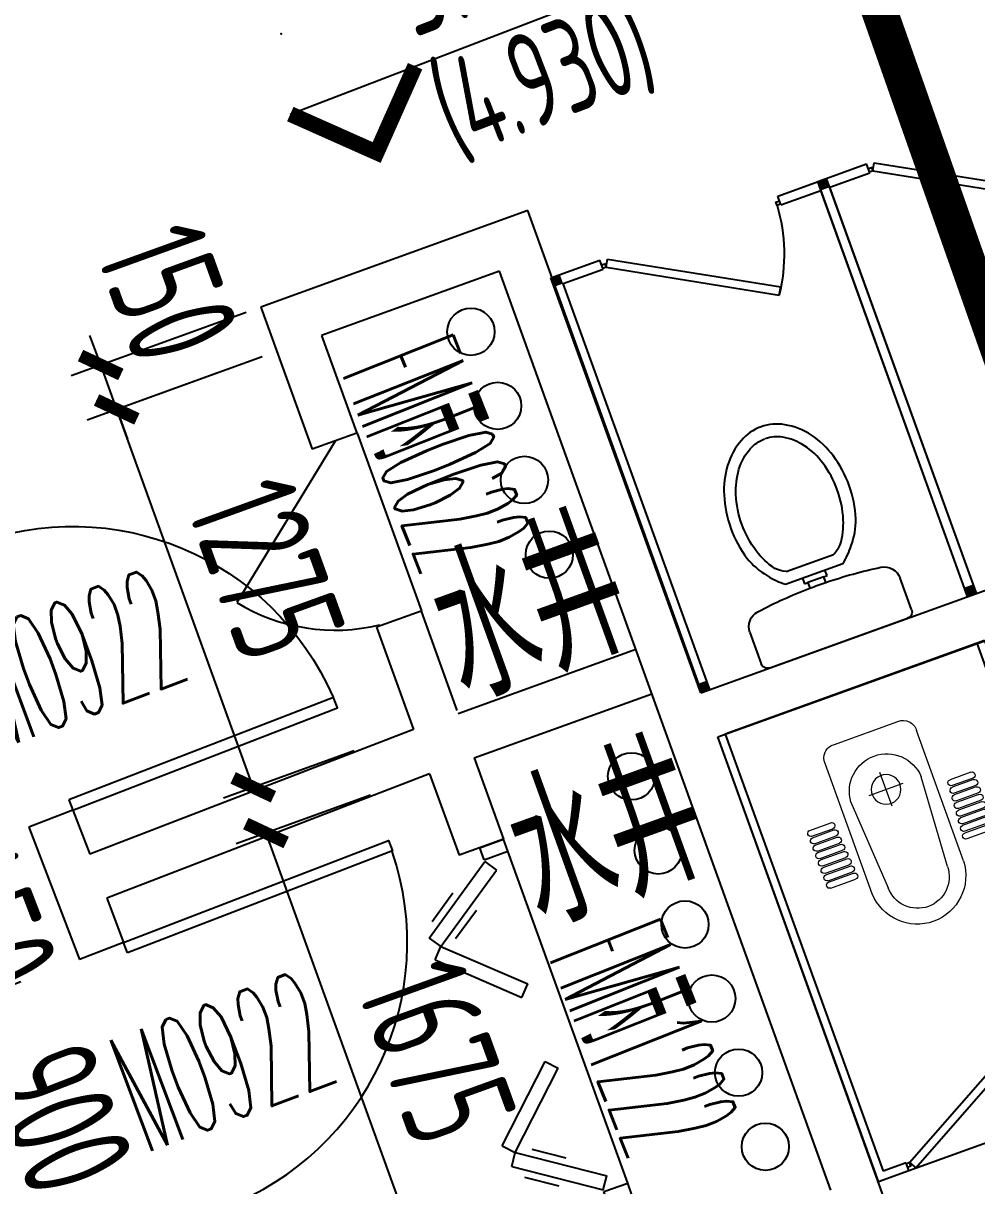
# Model space of a CAD drawing. Header units: millimetres. Extents: x 0 to 12095980, y -6694179 to 0.
# Drawn here: x 11667394 to 11670420, y -6403122 to -6399432 of the extents above; entities that cross this region are included whole.
import ezdxf
from ezdxf.enums import TextEntityAlignment as Align

# ---------------------------------------------------------------- set-up
doc = ezdxf.new("R2010")
doc.units = ezdxf.units.MM
doc.header["$LTSCALE"] = 10
for name, pattern in [('A1-RG-AXIS$0$CENTER', [50.8, 31.75, -6.35, 6.35, -6.35]), ('A1-RI-F2$0$B1-WC-B1$0$AUDIT_I_130807214254-2', [0]), ('A1-RI-F2$0$DASHED', [0.75, 0.5, -0.25])]:
    doc.linetypes.add(name, pattern=pattern)
doc.layers.add('A1-RG-AXIS$0$A-GRID', color=1, linetype='A1-RG-AXIS$0$CENTER', lineweight=9)
for name, color, linetype in [('A1-RG-AXIS$0$A2-RG-AXIS-150$0$A-DIMS-100', 1, 'Continuous'), ('A1-RI-F2$0$0P-DR-SW-V', 210, 'Continuous'), ('A1-RI-F2$0$0P-DR-VT-V', 210, 'Continuous'), ('A1-RI-F2$0$0P-FE-FD-V', 130, 'Continuous'), ('A1-RI-F2$0$0P-FE-FS-V', 210, 'Continuous'), ('A1-RI-F2$0$0P-WS-CW-V', 141, 'Continuous'), ('A1-RI-F2$0$0P-WS-HW-V', 113, 'Continuous'), ('A1-RI-F2$0$0P-WS-HWC-V', 210, 'Continuous'), ('A1-RI-F2$0$A-DIMS-1：100', 1, 'Continuous'), ('A1-RI-F2$0$A-DOOR', 32, 'Continuous'), ('A1-RI-F2$0$A-FIXT', 55, 'Continuous'), ('A1-RI-F2$0$A-SYMB', 4, 'Continuous'), ('A1-RI-F2$0$A-SYMB-NAME', 4, 'Continuous'), ('A1-RI-F2$0$A-TEXT1', 4, 'Continuous'), ('A1-RI-F2$0$A-WALL', 7, 'Continuous'), ('A1-RI-F2$0$B1-WC-B1$0$B1-WC-FIXT', 55, 'A1-RI-F2$0$B1-WC-B1$0$AUDIT_I_130807214254-2'), ('A1-RI-F2$0$N-SYMB-DOOR', 13, 'Continuous'), ('A1-RI-F2$0$N-SYMB-DOOR1', 13, 'Continuous'), ('A1-RI-F2$0$N-SYMB-DOOR2', 13, 'Continuous')]:
    doc.layers.add(name, color=color, linetype=linetype)
doc.styles.add('A1-RG-AXIS$0$A2-RG-AXIS-150$0$XD2008', font='romans.shx', dxfattribs={"width": 0.7})
doc.styles.add('A1-RI-F2$0$ECADI', font='gbeitc.shx', dxfattribs={"width": 0.7, "bigfont": 'gbcbig.shx'})
doc.styles.add('A1-RI-F2$0$ECADI-SYM', font='simplex.shx', dxfattribs={"width": 0.7, "bigfont": 'hztxt.shx'})
doc.styles.add('A1-RI-F2$0$XD2008', font='xd-hzs.shx', dxfattribs={"width": 0.7, "bigfont": 'xd-hztxt.shx'})
doc.dimstyles.new('A1-RG-AXIS$0$A2-RG-AXIS-150$0$XD100', dxfattribs={"dimscale": 100, "dimtxt": 5.5, "dimasz": 1.5, "dimexe": 1, "dimexo": 2, "dimgap": 0.5, "dimtad": 1, "dimdec": 0, "dimdsep": 46, "dimtxsty": 'A1-RG-AXIS$0$A2-RG-AXIS-150$0$XD2008', "dimblk": 'A1-RG-AXIS$0$A2-RG-AXIS-150$0$_ArchTick', "dimcen": 2.5, "dimclrt": 4, "dimaunit": 1, "dimadec": 3, "dimazin": 0, "dimtfac": 1, "dimtdec": 0, "dimtix": 1, "dimtmove": 0, "dimatfit": 3, "dimfxl": 1, "dimtolj": 1, "dimtzin": 0, "dimarcsym": 0})
doc.dimstyles.new('A1-RI-F2$0$XD100$0', dxfattribs={"dimscale": 100, "dimtxt": 3.5, "dimasz": 2, "dimexe": 1, "dimexo": 2, "dimgap": 1, "dimtad": 1, "dimdec": 0, "dimdsep": 46, "dimtxsty": 'A1-RI-F2$0$XD2008', "dimblk1": 'A1-RI-F2$0$_ArchTick', "dimblk2": 'A1-RI-F2$0$_ArchTick', "dimsah": 1, "dimcen": 2.5, "dimclrd": 1, "dimclre": 1, "dimclrt": 4, "dimaunit": 1, "dimadec": 0, "dimazin": 0, "dimtfac": 1, "dimtdec": 0, "dimtix": 1, "dimtmove": 2, "dimatfit": 3, "dimfxl": 1, "dimtolj": 1, "dimtzin": 0, "dimarcsym": 0})

# ---------------------------------------------------------------- blocks, each defined once
blk = doc.blocks.new('A1-RI-F2$0$A-X-D2-60$0$d900')
at = {"layer": 'A1-RI-F2$0$A-DOOR'}
blk.add_lwpolyline([(1255688.4, 177571.7), (1255688.4, 177606.7), (1256588.5, 177606.7), (1256588.5, 177571.7)], close=True, dxfattribs=at)
blk.add_arc((1255688.4, 177606.7), 900, 270.0451, 357.6771, dxfattribs=at)
blk = doc.blocks.new('A1-RI-F2$0$A1RUODIANJIAN')
at = {"layer": 'A1-RI-F2$0$A-SYMB-NAME', "linetype": 'ByBlock', "style": 'A1-RI-F2$0$XD2008', "width": 0.7}
blk.add_attdef('A1RUODIANJIAN', (11587156, -6438427.3), '', height=350, dxfattribs=at)
blk = doc.blocks.new('A1-RI-F2$0$_ArchTick')
at = {"color": 0, "linetype": 'ByBlock', "const_width": 0.4}
blk.add_lwpolyline([(-0.5, -0.5), (0.5, 0.5)], dxfattribs=at)
blk = doc.blocks.new('*D209')
at = {"layer": 'A1-RI-F2$0$A-DIMS-1：100', "color": 1, "linetype": 'ByBlock', "lineweight": -2, "transparency": 16777216}
for p, q in [((11667224.5, -6402054.8), (11666838.3, -6402203.1)), ((11666931.6, -6402167.3), (11666895.8, -6402073.9)), ((11666931.6, -6402167.3), (11667092.9, -6402587.4)), ((11667385.8, -6402475), (11666999.5, -6402623.2)), ((11667092.9, -6402587.4), (11667128.7, -6402680.7))]:
    blk.add_line(p, q, dxfattribs=at)
at = {"layer": 'A1-RI-F2$0$A-DIMS-1：100', "color": 1, "linetype": 'ByBlock', "lineweight": -2, "transparency": 16777216, "xscale": 100, "yscale": 100, "zscale": 100}
for p, rotation in [((11666931.6, -6402167.3), 291.0026256005504), ((11667092.9, -6402587.4), 111.0026256005504)]:
    blk.add_blockref('A1-RI-F2$0$_ArchTick', p, dxfattribs=dict(at, rotation=rotation))
at = {"layer": 'A1-RI-F2$0$A-DIMS-1：100', "color": 4, "linetype": 'ByBlock', "transparency": 16777216, "insert": (11667269, -6402278.8), "char_height": 350, "attachment_point": 5, "rotation": 291.0026, "style": 'A1-RI-F2$0$XD2008'}
blk.add_mtext('\\A1;450', dxfattribs=at)
blk = doc.blocks.new('*D210')
at = {"layer": 'A1-RI-F2$0$A-DIMS-1：100', "color": 1, "linetype": 'ByBlock', "lineweight": -2, "transparency": 16777216}
for p, q in [((11667385.8, -6402475), (11666999.5, -6402623.2)), ((11667092.9, -6402587.4), (11667415.5, -6403427.6)), ((11667708.3, -6403315.2), (11667322.1, -6403463.4))]:
    blk.add_line(p, q, dxfattribs=at)
at = {"layer": 'A1-RI-F2$0$A-DIMS-1：100', "color": 1, "linetype": 'ByBlock', "lineweight": -2, "transparency": 16777216, "xscale": 100, "yscale": 100, "zscale": 100}
for p, rotation in [((11667092.9, -6402587.4), 111.0026256005504), ((11667415.5, -6403427.6), 291.0026256005504)]:
    blk.add_blockref('A1-RI-F2$0$_ArchTick', p, dxfattribs=dict(at, rotation=rotation))
at = {"layer": 'A1-RI-F2$0$A-DIMS-1：100', "color": 4, "linetype": 'ByBlock', "transparency": 16777216, "insert": (11667510.9, -6402908.9), "char_height": 350, "attachment_point": 5, "rotation": 291.0026, "style": 'A1-RI-F2$0$XD2008'}
blk.add_mtext('\\A1;900', dxfattribs=at)
blk = doc.blocks.new('*D214')
at = {"layer": 'A1-RI-F2$0$A-DIMS-1：100', "color": 1, "linetype": 'ByBlock', "lineweight": -2, "transparency": 16777216}
for p, q in [((11668495.4, -6401882.5), (11668070.1, -6402036.2)), ((11668164.2, -6402002.2), (11668733.2, -6403577.4)), ((11669064.4, -6403457.7), (11668639.1, -6403611.3))]:
    blk.add_line(p, q, dxfattribs=at)
at = {"layer": 'A1-RI-F2$0$A-DIMS-1：100', "color": 1, "linetype": 'ByBlock', "lineweight": -2, "transparency": 16777216, "xscale": 100, "yscale": 100, "zscale": 100}
for p, rotation in [((11668164.2, -6402002.2), 109.8621067414873), ((11668733.2, -6403577.4), 289.8621067414873)]:
    blk.add_blockref('A1-RI-F2$0$_ArchTick', p, dxfattribs=dict(at, rotation=rotation))
at = {"layer": 'A1-RI-F2$0$A-DIMS-1：100', "color": 4, "linetype": 'ByBlock', "transparency": 16777216, "insert": (11668707.3, -6402696.3), "char_height": 350, "attachment_point": 5, "rotation": 289.8621, "style": 'A1-RI-F2$0$XD2008'}
blk.add_mtext('\\A1;1675', dxfattribs=at)
blk = doc.blocks.new('*D215')
at = {"layer": 'A1-RI-F2$0$A-DIMS-1：100', "color": 1, "linetype": 'ByBlock', "lineweight": -2, "transparency": 16777216}
for p, q in [((11668011.1, -6400542.1), (11667596.6, -6400691.9)), ((11668123.9, -6401857.2), (11667690.6, -6400657.9)), ((11668444.4, -6401741.4), (11668029.8, -6401891.2))]:
    blk.add_line(p, q, dxfattribs=at)
at = {"layer": 'A1-RI-F2$0$A-DIMS-1：100', "color": 1, "linetype": 'ByBlock', "lineweight": -2, "transparency": 16777216, "xscale": 100, "yscale": 100, "zscale": 100}
for p, rotation in [((11667690.6, -6400657.9), 109.8621067414821), ((11668123.9, -6401857.2), 289.8621067414821)]:
    blk.add_blockref('A1-RI-F2$0$_ArchTick', p, dxfattribs=dict(at, rotation=rotation))
at = {"layer": 'A1-RI-F2$0$A-DIMS-1：100', "color": 4, "linetype": 'ByBlock', "transparency": 16777216, "insert": (11668165.9, -6401164.1), "char_height": 350, "attachment_point": 5, "rotation": 289.8621, "style": 'A1-RI-F2$0$XD2008'}
blk.add_mtext('\\A1;1275', dxfattribs=at)
blk = doc.blocks.new('*D216')
at = {"layer": 'A1-RI-F2$0$A-DIMS-1：100', "color": 1, "linetype": 'ByBlock', "lineweight": -2, "transparency": 16777216}
for p, q in [((11668101.3, -6400350.1), (11667545.6, -6400550.8)), ((11667639.7, -6400516.8), (11667605.7, -6400422.8)), ((11668152.2, -6400491.2), (11667596.6, -6400691.9)), ((11667690.6, -6400657.9), (11667639.7, -6400516.8)), ((11667690.6, -6400657.9), (11667724.6, -6400752))]:
    blk.add_line(p, q, dxfattribs=at)
at = {"layer": 'A1-RI-F2$0$A-DIMS-1：100', "color": 1, "linetype": 'ByBlock', "lineweight": -2, "transparency": 16777216, "xscale": 100, "yscale": 100, "zscale": 100}
for p, rotation in [((11667639.7, -6400516.8), 289.8621067407374), ((11667690.6, -6400657.9), 109.8621067407374)]:
    blk.add_blockref('A1-RI-F2$0$_ArchTick', p, dxfattribs=dict(at, rotation=rotation))
at = {"layer": 'A1-RI-F2$0$A-DIMS-1：100', "color": 4, "linetype": 'ByBlock', "transparency": 16777216, "insert": (11667853.5, -6400288.1), "char_height": 350, "attachment_point": 5, "rotation": 289.8621, "style": 'A1-RI-F2$0$XD2008'}
blk.add_mtext('\\A1;150', dxfattribs=at)
blk = doc.blocks.new('A1-RI-F2$0$A-1-1-X-toilel$0$A-1-10-01~10(B1~wd)$0$A1088D2B')
at = {"layer": 'A1-RI-F2$0$A-FIXT', "linetype": 'ByBlock'}
for p, q in [((-435, 0), (-435, -1370)), ((-232.2, 0), (232.2, 0)), ((435, 0), (435, -1370)), ((465, 0), (465, -1400)), ((-465, 0), (-465, -1400)), ((-253.8, -127.1), (-253.8, -21.6)), ((253.8, -21.6), (253.8, -127.1)), ((-37.8, -213.7), (-27, -213.7)), ((-37.8, -232.7), (-37.8, -213.7)), ((-27, -213.7), (-27, -194.7)), ((27, -213.7), (-27, -213.7)), ((27, -194.7), (27, -213.7)), ((27, -213.7), (37.8, -213.7)), ((37.8, -213.7), (37.8, -232.7)), ((-95.2, -232.7), (97.7, -232.7)), ((-80.1, -269.8), (80.1, -269.8)), ((-289.1, -1372.6), (197.8, -1102.6)), ((197.8, -1102.6), (210.9, -1125.3)), ((-275.9, -1395.3), (210.9, -1125.3)), ((-465, -1400), (-300, -1400)), ((-435, -1370), (-300, -1370)), ((-300, -1370), (-300, -1400)), ((-289.1, -1372.6), (-275.9, -1395.3)), ((300, -1370), (435, -1370)), ((300, -1370), (300, -1400)), ((300, -1400), (465, -1400))]:
    blk.add_line(p, q, dxfattribs=at)
for points in [[(1.2, -729, -0.128381), (-71.9, -709.9, -0.106268), (-140.1, -649.8, -0.085065), (-182.6, -565.4, -0.074422), (-198.6, -458.7, -0.074422), (-182.6, -352, -0.093985), (-140.1, -277.7, -0.073872), (-95.2, -232.7, -0.130921)], [(97.7, -232.7, -0.073872), (142.6, -277.7, -0.093985), (185.1, -352, -0.074422), (201.1, -458.7, -0.074422), (185.1, -565.4, -0.085065), (142.6, -649.8, -0.106268), (74.4, -709.9, -0.128381), (1.2, -729, -0.130921)], [(-80.1, -269.8, 0.073654), (-110.3, -291.3, 0.085065), (-146.8, -363.7, 0.074422), (-161, -458.7, 0.074422), (-146.8, -553.7, 0.085065), (-110.3, -626, 0.106268), (-54.8, -674.9, 0.128381), (-1.2, -688.9, 0.131396)], [(80.1, -269.8, -0.073654), (110.3, -291.3, -0.085065), (146.8, -363.7, -0.074422), (161, -458.7, -0.074422), (146.8, -553.7, -0.085065), (110.3, -626, -0.106268), (54.8, -674.9, -0.128381), (1.2, -688.9, -0.131396)]]:
    blk.add_lwpolyline(points, format="xyb", dxfattribs=at)
for points in [[(-299.8, -1384.1), (-289.1, -1384.1), (-289.1, -1372.6), (-299.8, -1372.6)], [(300, -1372.6), (288, -1372.6), (288, -1384.1), (300, -1384.1)]]:
    blk.add_lwpolyline(points, dxfattribs=at)
for centre, radius, start, end in [((232.2, -21.6), 21.6, 360, 90), ((-232.2, -21.6), 21.6, 90, 180), ((-199.8, -127.1), 54, 180, 262.0681), ((199.8, -127.1), 54, 277.9319, 360), ((0, 1306.9), 1501.9, 262.0681, 268.9699), ((0, 1306.9), 1501.9, 271.0301, 277.9319), ((0, 1306.9), 1501.9, 268.9699, 271.0301), ((-270.5, -1409.4), 559.9, 3.7719, 33.231)]:
    blk.add_arc(centre, radius, start, end, dxfattribs=at)
for points in [[(-465, -30), (-435, -30), (-465, 0), (-435, 0)], [(435, -30), (465, -30), (435, 0), (465, 0)], [(-465, -1400), (-435, -1400), (-465, -1370), (-435, -1370)], [(435, -1400), (465, -1400), (435, -1370), (465, -1370)]]:
    blk.add_trace(points, dxfattribs=at)
blk = doc.blocks.new('A1-RI-F2$0$mc')
at = {"layer": 'A1-RI-F2$0$N-SYMB-DOOR', "style": 'A1-RI-F2$0$ECADI-SYM', "width": 0.7}
for tag, p in [('门窗主编号1', (55.7, -311.3)), ('门窗主编号2', (667.6, -311.3))]:
    blk.add_attdef(tag, p, '', height=180, dxfattribs=at)
at = {"layer": 'A1-RI-F2$0$N-SYMB-DOOR', "style": 'A1-RI-F2$0$ECADI-SYM', "width": 0.7, "flags": 1}
for tag, p in [('洞口尺寸(宽X高)', (55.6, -717.2)), ('备注', (57.1, -921.2))]:
    blk.add_attdef(tag, p, '', height=180, dxfattribs=at)
at = {"layer": 'A1-RI-F2$0$N-SYMB-DOOR1', "style": 'A1-RI-F2$0$ECADI-SYM', "width": 0.7}
blk.add_attdef('门窗辅编号1', (55.7, -516.1), '', height=180, dxfattribs=at)
at = {"layer": 'A1-RI-F2$0$N-SYMB-DOOR2', "style": 'A1-RI-F2$0$ECADI-SYM', "width": 0.7}
blk.add_attdef('门窗辅编号2', (311.5, -516.1), '', height=180, dxfattribs=at)
blk = doc.blocks.new('A1-RG-AXIS$0$A2-RG-AXIS-150$0$_ArchTick')
at = {"color": 0, "linetype": 'ByBlock', "const_width": 0.4}
blk.add_lwpolyline([(-0.5, -0.5), (0.5, 0.5)], dxfattribs=at)
blk = doc.blocks.new('*D722')
at = {"layer": 'A1-RG-AXIS$0$A2-RG-AXIS-150$0$A-DIMS-100', "color": 0, "lineweight": -2, "ltscale": 3, "transparency": 16777216}
for p, q in [((11670910, -6387267.3), (11670915.9, -6387284)), ((11580897.2, -6435951), (11580908, -6435965))]:
    blk.add_line(p, q, dxfattribs=at)
blk.add_arc((11778731.9, -6694178.6), 325182.4, 109.357031, 127.456634, dxfattribs=at)
at = {"layer": 'A1-RG-AXIS$0$A2-RG-AXIS-150$0$A-DIMS-100', "color": 0, "lineweight": -2, "ltscale": 3, "transparency": 16777216, "xscale": 150, "yscale": 150, "zscale": 150}
for p, rotation in [((11670949, -6387378.3), 19.35703132825471), ((11580968.8, -6436044.4), 217.4566338573137)]:
    blk.add_blockref('A1-RG-AXIS$0$A2-RG-AXIS-150$0$_ArchTick', p, dxfattribs=dict(at, rotation=rotation))
at = {"layer": 'A1-RG-AXIS$0$A2-RG-AXIS-150$0$A-DIMS-100', "color": 4, "ltscale": 3, "transparency": 16777216, "insert": (11623903.2, -6407910.6), "char_height": 375, "attachment_point": 5, "rotation": 28.4068, "style": 'A1-RG-AXIS$0$A2-RG-AXIS-150$0$XD2008'}
blk.add_mtext('\\A1;18°5\'59"', dxfattribs=at)
blk = doc.blocks.new('A1-RI-F2$0$$DorLib2D$00000114')
at = {"color": 0}
blk.add_line((0.5, 0), (-0.2071, 0.7071), dxfattribs=at)
blk.add_arc((0.5, 0), 1, 135, 180, dxfattribs=at)
blk = doc.blocks.new('A1-RI-F2$0$door2')
at = {"layer": 'A1-RI-F2$0$A-DOOR'}
for p, q in [((11662299.5, -6403478.8), (11661334.2, -6404134)), ((11662334, -6403455.4), (11662299.5, -6403478.8)), ((11662346.3, -6403547.7), (11662299.5, -6403478.8)), ((11662380.8, -6403524.3), (11662334, -6403455.4)), ((11662380.8, -6403524.3), (11662346.3, -6403547.7)), ((11662293, -6403863.9), (11662292.8, -6403551.4)), ((11662340.9, -6403551.4), (11662292.8, -6403551.4)), ((11662341.1, -6403863.9), (11662340.9, -6403551.4)), ((11662268.9, -6403814.1), (11662268.8, -6403697.3)), ((11662365.2, -6403814), (11662365.1, -6403697.3)), ((11661977.6, -6403842.3), (11661988.1, -6403795.3)), ((11662293, -6403863.9), (11661988.1, -6403795.3)), ((11662282.4, -6403910.9), (11661977.6, -6403842.3)), ((11662282.4, -6403910.9), (11662293, -6403863.9)), ((11662341.1, -6403863.9), (11662293, -6403863.9)), ((11661694.5, -6404270.2), (11661743.3, -6403961.5)), ((11661742, -6404277.7), (11661790.9, -6403969)), ((11661790.9, -6403969), (11661743.3, -6403961.5)), ((11661334.2, -6404134), (11661299.7, -6404157.4)), ((11661381, -6404202.9), (11661334.2, -6404134)), ((11661346.5, -6404226.3), (11661299.7, -6404157.4)), ((11661346.5, -6404226.3), (11661299.7, -6404157.4)), ((11661386.3, -6404199.3), (11661404.1, -6404154.6)), ((11661694.5, -6404270.2), (11661404.1, -6404154.6)), ((11661381, -6404202.9), (11661346.5, -6404226.3)), ((11661676.7, -6404314.9), (11661386.3, -6404199.3)), ((11661657.1, -6404229.4), (11661548.6, -6404186.2)), ((11661621.4, -6404318.8), (11661513, -6404275.6)), ((11661676.7, -6404314.9), (11661694.5, -6404270.2)), ((11661742, -6404277.7), (11661694.5, -6404270.2))]:
    blk.add_line(p, q, dxfattribs=at)
blk = doc.blocks.new('A1-RI-F2$0$B1-WC-B1$0$BI-W-dv')
at = {"layer": 'A1-RI-F2$0$B1-WC-B1$0$B1-WC-FIXT'}
for p, q in [((55463.6, 4750), (55438.2, 4750)), ((55438.2, 4750), (55438.2, 3250)), ((55438.2, 4750), (55463.6, 4750)), ((55463.6, 3275.4), (55463.6, 4750)), ((55463.6, 4750), (56312.8, 4750)), ((56338.2, 4750), (56312.8, 4750)), ((56312.8, 4750), (56312.8, 3275.4)), ((56338.2, 3250), (56338.2, 4750)), ((56224.8, 3272.8), (55737.9, 3542.8)), ((56211.7, 3250.1), (55724.8, 3520.1)), ((55438.2, 3250), (55635.7, 3250)), ((55635.7, 3275.4), (55463.6, 3275.4)), ((55635.7, 3275.4), (55635.7, 3250)), ((56224.8, 3272.8), (56211.7, 3250.1)), ((56235.7, 3275.4), (56312.8, 3275.4)), ((56235.7, 3250), (56235.7, 3275.4)), ((56338.2, 3250), (56235.7, 3250)), ((56338.2, 3250), (56312.8, 3250))]:
    blk.add_line(p, q, dxfattribs=at)
at = {"layer": 'A1-RI-F2$0$B1-WC-B1$0$B1-WC-FIXT', "lineweight": 13}
for p, q in [((56000.9, 4602), (55784, 4602)), ((55738.5, 4115.7), (55738.5, 4554.6)), ((56046.4, 4115.7), (56046.4, 4554.6)), ((55892.4, 4354.9), (55892.4, 4469.2)), ((55792.4, 4115.7), (55773.8, 4412)), ((55949.6, 4412), (55835.3, 4412)), ((56011.1, 4412), (55992.4, 4115.7)), ((55610.7, 4362), (55610.7, 4362)), ((55610.7, 4362), (55610.7, 4362)), ((55620.7, 4372), (55691.2, 4372)), ((55620.7, 4372), (55691.2, 4372)), ((55701.2, 4362), (55701.2, 4362)), ((55701.2, 4362), (55701.2, 4362)), ((56083.7, 4362), (56083.7, 4362)), ((56174.2, 4362), (56174.2, 4362)), ((55610.7, 4337), (55610.7, 4337)), ((55610.7, 4337), (55610.7, 4337)), ((55620.7, 4352), (55691.2, 4352)), ((55620.7, 4352), (55691.2, 4352)), ((55620.7, 4347), (55693.1, 4347)), ((55620.7, 4347), (55693.1, 4347)), ((55620.7, 4327), (55693.1, 4327)), ((55620.7, 4327), (55693.1, 4327)), ((55620.7, 4322), (55695.1, 4322)), ((55620.7, 4322), (55695.1, 4322)), ((55701.2, 4337), (55701.2, 4337)), ((55701.2, 4337), (55701.2, 4337)), ((55703.1, 4337), (55703.1, 4337)), ((55703.1, 4337), (55703.1, 4337)), ((56081.8, 4337), (56081.8, 4337)), ((56083.7, 4337), (56083.7, 4337)), ((56164.2, 4322), (56089.8, 4322)), ((56164.2, 4347), (56091.8, 4347)), ((56164.2, 4327), (56091.8, 4327)), ((56164.2, 4352), (56093.7, 4352)), ((56174.2, 4337), (56174.2, 4337)), ((55610.7, 4312), (55610.7, 4312)), ((55610.7, 4312), (55610.7, 4312)), ((55610.7, 4287), (55610.7, 4287)), ((55610.7, 4287), (55610.7, 4287)), ((55620.7, 4302), (55695.1, 4302)), ((55620.7, 4302), (55695.1, 4302)), ((55620.7, 4297), (55697, 4297)), ((55620.7, 4297), (55697, 4297)), ((55701.2, 4312), (55701.2, 4312)), ((55701.2, 4312), (55701.2, 4312)), ((55705.1, 4312), (55705.1, 4312)), ((55705.1, 4312), (55705.1, 4312)), ((55707, 4287), (55707, 4287)), ((55707, 4287), (55707, 4287)), ((56077.9, 4287), (56077.9, 4287)), ((56079.8, 4312), (56079.8, 4312)), ((56083.7, 4312), (56083.7, 4312)), ((56164.2, 4297), (56087.9, 4297)), ((56164.2, 4302), (56089.8, 4302)), ((56174.2, 4312), (56174.2, 4312)), ((56174.2, 4287), (56174.2, 4287)), ((55610.7, 4262), (55610.7, 4262)), ((55610.7, 4262), (55610.7, 4262)), ((55620.7, 4277), (55697, 4277)), ((55620.7, 4277), (55697, 4277)), ((55620.7, 4272), (55699, 4272)), ((55620.7, 4272), (55699, 4272)), ((55620.7, 4252), (55699, 4252)), ((55620.7, 4252), (55699, 4252)), ((55620.7, 4247), (55700.9, 4247)), ((55620.7, 4247), (55700.9, 4247)), ((55709, 4262), (55709, 4262)), ((55709, 4262), (55709, 4262)), ((56076, 4262), (56076, 4262)), ((56164.2, 4247), (56084, 4247)), ((56164.2, 4272), (56086, 4272)), ((56164.2, 4252), (56086, 4252)), ((56164.2, 4277), (56087.9, 4277)), ((56174.2, 4262), (56174.2, 4262)), ((55610.7, 4237), (55610.7, 4237)), ((55610.7, 4237), (55610.7, 4237)), ((55610.7, 4212), (55610.7, 4212)), ((55610.7, 4212), (55610.7, 4212)), ((55620.7, 4227), (55700.9, 4227)), ((55620.7, 4227), (55700.9, 4227)), ((55620.7, 4222), (55702.9, 4222)), ((55620.7, 4222), (55702.9, 4222)), ((55710.9, 4237), (55710.9, 4237)), ((55710.9, 4237), (55710.9, 4237)), ((55712.9, 4212), (55712.9, 4212)), ((55712.9, 4212), (55712.9, 4212)), ((56072.1, 4212), (56072.1, 4212)), ((56074, 4237), (56074, 4237)), ((56164.2, 4222), (56082.1, 4222)), ((56164.2, 4227), (56084, 4227)), ((56174.2, 4237), (56174.2, 4237)), ((56174.2, 4212), (56174.2, 4212)), ((55610.7, 4187), (55610.7, 4187)), ((55610.7, 4187), (55610.7, 4187)), ((55620.7, 4202), (55702.9, 4202)), ((55620.7, 4202), (55702.9, 4202)), ((55620.7, 4197), (55704.8, 4197)), ((55620.7, 4197), (55704.8, 4197)), ((55620.7, 4177), (55704.8, 4177)), ((55620.7, 4177), (55704.8, 4177)), ((55714.8, 4187), (55714.8, 4187)), ((55714.8, 4187), (55714.8, 4187)), ((56070.1, 4187), (56070.1, 4187)), ((56164.2, 4197), (56080.1, 4197)), ((56164.2, 4177), (56080.1, 4177)), ((56164.2, 4202), (56082.1, 4202)), ((56174.2, 4187), (56174.2, 4187))]:
    blk.add_line(p, q, dxfattribs=at)
at = {"layer": 'A1-RI-F2$0$B1-WC-B1$0$B1-WC-FIXT', "color": 3}
blk.add_line((56235.7, 3250), (55635.7, 3250), dxfattribs=at)
at = {"layer": 'A1-RI-F2$0$B1-WC-B1$0$B1-WC-FIXT', "lineweight": 13}
blk.add_lwpolyline([(56164.2, 4372), (56093.7, 4372)], dxfattribs=at)
at = {"layer": 'A1-RI-F2$0$B1-WC-B1$0$B1-WC-FIXT'}
for points in [[(55635.7, 3272.8), (55647.7, 3272.8), (55647.7, 3261.3), (55635.7, 3261.3)], [(56235.5, 3261.3), (56224.8, 3261.3), (56224.8, 3272.8), (56235.5, 3272.8)]]:
    blk.add_lwpolyline(points, dxfattribs=at)
at = {"layer": 'A1-RI-F2$0$B1-WC-B1$0$B1-WC-FIXT', "lineweight": 13}
blk.add_circle((55892.4, 4412), 47.1, dxfattribs=at)
for centre, radius, start, end in [((55782.1, 4558.3), 43.8, 87.5873, 184.8549), ((56002.8, 4558.3), 43.8, 355.1451, 92.4127), ((55892.4, 4405.7), 118.8, 3.0487, 176.9513), ((55620.7, 4362), 10, 90, 180), ((55620.7, 4362), 10, 90, 180), ((55620.7, 4362), 10, 180, 270), ((55620.7, 4362), 10, 180, 270), ((55691.2, 4362), 10, 0, 90), ((55691.2, 4362), 10, 0, 90), ((55691.2, 4362), 10, 270, 0), ((55691.2, 4362), 10, 270, 0), ((56093.7, 4362), 10, 90, 180), ((56093.7, 4362), 10, 180, 270), ((56164.2, 4362), 10, 0, 90), ((56164.2, 4362), 10, 270, 0), ((55620.7, 4337), 10, 90, 180), ((55620.7, 4337), 10, 90, 180), ((55620.7, 4337), 10, 180, 270), ((55620.7, 4337), 10, 180, 270), ((55620.7, 4312), 10, 90, 180), ((55620.7, 4312), 10, 90, 180), ((55693.1, 4337), 10, 0, 90), ((55693.1, 4337), 10, 0, 90), ((55693.1, 4337), 10, 270, 0), ((55693.1, 4337), 10, 270, 0), ((55695.1, 4312), 10, 0, 90), ((55695.1, 4312), 10, 0, 90), ((56089.8, 4312), 10, 90, 180), ((56091.8, 4337), 10, 90, 180), ((56091.8, 4337), 10, 180, 270), ((56164.2, 4337), 10, 0, 90), ((56164.2, 4337), 10, 270, 0), ((56164.2, 4312), 10, 0, 90), ((55620.7, 4312), 10, 180, 270), ((55620.7, 4312), 10, 180, 270), ((55620.7, 4287), 10, 90, 180), ((55620.7, 4287), 10, 90, 180), ((55620.7, 4287), 10, 180, 270), ((55620.7, 4287), 10, 180, 270), ((55695.1, 4312), 10, 270, 0), ((55695.1, 4312), 10, 270, 0), ((55697, 4287), 10, 0, 90), ((55697, 4287), 10, 0, 90), ((55697, 4287), 10, 270, 0), ((55697, 4287), 10, 270, 0), ((56087.9, 4287), 10, 90, 180), ((56087.9, 4287), 10, 180, 270), ((56089.8, 4312), 10, 180, 270), ((56164.2, 4312), 10, 270, 0), ((56164.2, 4287), 10, 0, 90), ((56164.2, 4287), 10, 270, 0), ((55620.7, 4262), 10, 90, 180), ((55620.7, 4262), 10, 90, 180), ((55620.7, 4262), 10, 180, 270), ((55620.7, 4262), 10, 180, 270), ((55620.7, 4237), 10, 90, 180), ((55620.7, 4237), 10, 90, 180), ((55699, 4262), 10, 0, 90), ((55699, 4262), 10, 0, 90), ((55699, 4262), 10, 270, 0), ((55699, 4262), 10, 270, 0), ((55700.9, 4237), 10, 0, 90), ((55700.9, 4237), 10, 0, 90), ((56084, 4237), 10, 90, 180), ((56086, 4262), 10, 90, 180), ((56086, 4262), 10, 180, 270), ((56164.2, 4262), 10, 0, 90), ((56164.2, 4262), 10, 270, 0), ((56164.2, 4237), 10, 0, 90), ((55620.7, 4237), 10, 180, 270), ((55620.7, 4237), 10, 180, 270), ((55620.7, 4212), 10, 90, 180), ((55620.7, 4212), 10, 90, 180), ((55620.7, 4212), 10, 180, 270), ((55620.7, 4212), 10, 180, 270), ((55700.9, 4237), 10, 270, 0), ((55700.9, 4237), 10, 270, 0), ((55702.9, 4212), 10, 0, 90), ((55702.9, 4212), 10, 0, 90), ((55702.9, 4212), 10, 270, 0), ((55702.9, 4212), 10, 270, 0), ((56082.1, 4212), 10, 90, 180), ((56082.1, 4212), 10, 180, 270), ((56084, 4237), 10, 180, 270), ((56164.2, 4237), 10, 270, 0), ((56164.2, 4212), 10, 0, 90), ((56164.2, 4212), 10, 270, 0), ((55620.7, 4187), 10, 90, 180), ((55620.7, 4187), 10, 90, 180), ((55620.7, 4187), 10, 180, 270), ((55620.7, 4187), 10, 180, 270), ((55704.8, 4187), 10, 0, 90), ((55704.8, 4187), 10, 0, 90), ((55704.8, 4187), 10, 270, 0), ((55704.8, 4187), 10, 270, 0), ((56080.1, 4187), 10, 90, 180), ((56080.1, 4187), 10, 180, 270), ((56164.2, 4187), 10, 0, 90), ((56164.2, 4187), 10, 270, 0), ((55892.4, 4121), 154, 181.9788, 358.0212), ((55892.4, 4117.1), 100, 180.775, 359.225)]:
    blk.add_arc(centre, radius, start, end, dxfattribs=at)
at = {"layer": 'A1-RI-F2$0$B1-WC-B1$0$B1-WC-FIXT'}
blk.add_arc((56206.2, 3236), 559.9, 146.769, 176.2281, dxfattribs=at)
blk = doc.blocks.new('A1-RI-F2$0$ECADI-TAG-HGHT（国标）')
at = {"color": 1}
blk.add_line((-2.121, 2.121), (11.768, 2.121), dxfattribs=at)
at = {"color": 1, "const_width": 0.5}
blk.add_lwpolyline([(-2.121, 2.121), (0, 0), (2.121, 2.121)], dxfattribs=at)
at = {"color": 1}
blk.add_point((-1.481, 4.6), dxfattribs=at)
at = {"style": 'A1-RI-F2$0$XD2008', "width": 0.7}
blk.add_attdef('FL', text='', height=3, dxfattribs=at).set_placement((-2.689, 2.967), align=Align.RIGHT)
for tag, p in [('F.F.L.', (2.284, 2.967)), ('T.O.S.', (2.284, -1.104))]:
    blk.add_attdef(tag, p, '', height=3, dxfattribs=at)
blk = doc.blocks.new('A1-RG-AXIS')
at = {"layer": 'A1-RG-AXIS$0$A-GRID', "linetype": 'A1-RG-AXIS$0$CENTER', "ltscale": 0.05}
blk.add_lwpolyline([(11682866.1, -6392336.6, 0.10373), (11569674.9, -6456283.6, 0.10373)], format="xyb", dxfattribs=at)
blk.add_arc((11778731.9, -6694178.6), 308600, 107.574373, 131.323037, dxfattribs=at)
at = {"layer": 'A1-RG-AXIS$0$A2-RG-AXIS-150$0$A-DIMS-100', "ltscale": 3}
dim = blk.add_angular_dim_3p(base=(11639299.9, -6400406.2), center=(11778731.9, -6694178.6), p1=(11670976.3, -6387456), p2=(11581018.9, -6436109.7), dimstyle='A1-RG-AXIS$0$A2-RG-AXIS-150$0$XD100', override={"dimtxt": 3.75, "dimadec": 4}, dxfattribs=at)
dim.commit()
dim.dimension.update_dxf_attribs({"geometry": '*D722', "text_midpoint": (11623903.2, -6407910.6)})
blk = doc.blocks.new('A1-RI-F2')
at = {"layer": 'A1-RI-F2$0$0P-DR-SW-V'}
blk.add_circle((11668899.5, -6400646.5), 75, dxfattribs=at)
at = {"layer": 'A1-RI-F2$0$0P-DR-VT-V'}
for centre in [(11668814.5, -6400411.4), (11668984.4, -6400881.6)]:
    blk.add_circle(centre, 75, dxfattribs=at)
at = {"layer": 'A1-RI-F2$0$0P-FE-FD-V'}
for centre in [(11669324.2, -6401822.2), (11669409.1, -6402057.3)]:
    blk.add_circle(centre, 75, dxfattribs=at)
at = {"layer": 'A1-RI-F2$0$0P-FE-FS-V'}
blk.add_circle((11669063.5, -6401118.8), 75, dxfattribs=at)
at = {"layer": 'A1-RI-F2$0$0P-WS-CW-V'}
for centre in [(11669579, -6402527.5), (11669663.9, -6402762.7), (11669748.9, -6402997.8)]:
    blk.add_circle(centre, 75, dxfattribs=at)
at = {"layer": 'A1-RI-F2$0$0P-WS-HW-V'}
blk.add_circle((11669579, -6402527.5), 75, dxfattribs=at)
at = {"layer": 'A1-RI-F2$0$0P-WS-HWC-V'}
blk.add_circle((11669494, -6402292.4), 75, dxfattribs=at)
at = {"layer": 'A1-RI-F2$0$A-DOOR'}
blk.add_lwpolyline([(11668454.1, -6400733), (11668657.3, -6401297.5)], dxfattribs=at)
at = {"layer": 'A1-RI-F2$0$A-FIXT', "linetype": 'ByBlock'}
for p, q in [((11669915.1, -6399934.7), (11670070.3, -6399878.7)), ((11670080.5, -6399906.9), (11670070.3, -6399878.7)), ((11670089.9, -6399900.7), (11670094.5, -6399874.9)), ((11670094.5, -6399874.9), (11670644.2, -6399963.4)), ((11669953.5, -6399952.7), (11670080.5, -6399906.9)), ((11670089.9, -6399900.7), (11670639.5, -6399989.2)), ((11670390.8, -6401251.4), (11669915.1, -6399934.7)), ((11670419, -6401241.2), (11669953.5, -6399952.7))]:
    blk.add_line(p, q, dxfattribs=at)
blk.add_lwpolyline([(11670075.9, -6399893.6), (11670086, -6399889.9), (11670089.9, -6399900.7), (11670079.8, -6399904.4)], dxfattribs=at)
for points in [[(11669915.1, -6399934.7), (11669943.3, -6399924.5), (11669925.3, -6399962.9), (11669953.5, -6399952.7)], [(11670380.6, -6401223.2), (11670408.8, -6401213), (11670390.8, -6401251.4), (11670419, -6401241.2)]]:
    blk.add_trace(points, dxfattribs=at)
at = {"layer": 'A1-RI-F2$0$A-SYMB', "linetype": 'A1-RI-F2$0$DASHED', "const_width": 114.3}
blk.add_lwpolyline([(11674237.6, -6394432.7), (11677453.9, -6403587.6, -0.414214), (11677244, -6404024.8), (11672666.5, -6405632.9, -0.414214), (11672229.3, -6405423.1), (11669013, -6396268.2, -0.414214), (11669222.9, -6395831), (11673800.4, -6394222.8, -0.414214)], format="xyb", close=True, dxfattribs=at)
at = {"layer": 'A1-RI-F2$0$A-WALL', "linetype": 'ByBlock'}
for p, q in [((11668995.7, -6400027), (11668148.3, -6400333.1)), ((11669547.1, -6401556.2), (11668995.7, -6400027)), ((11668905.5, -6400219), (11668340.3, -6400423.2)), ((11669957.1, -6403135.2), (11668905.5, -6400219)), ((11668148.3, -6400333.1), (11668311.3, -6400784.4)), ((11668340.3, -6400423.2), (11668452.4, -6400733.6)), ((11668452.4, -6400733.6), (11668311.3, -6400784.4)), ((11669544.3, -6401557.2), (11671690.9, -6400783.4)), ((11669598, -6401697.3), (11671741.8, -6400924.4)), ((11668656.3, -6401297.9), (11668515.2, -6401348.7)), ((11668656.3, -6401297.9), (11668770.4, -6401613.6)), ((11668515.2, -6401348.7), (11668632.5, -6401673.5)), ((11668773.6, -6401622.6), (11669338.2, -6401419)), ((11668824.6, -6401763.7), (11669389.1, -6401560.1)), ((11668632.5, -6401673.5), (11667604.9, -6402069.3)), ((11670149.1, -6403225.4), (11669598, -6401697.3)), ((11668824.6, -6401763.7), (11668917.9, -6402022.1)), ((11668683.5, -6401814.6), (11667658.7, -6402209.3)), ((11668683.5, -6401814.6), (11668776.8, -6402073)), ((11667551.2, -6401929.3), (11667411.2, -6401983.2)), ((11667551.2, -6401929.3), (11667604.9, -6402069.3)), ((11667411.2, -6401983.2), (11667572.5, -6402403.3)), ((11668917.9, -6402022.1), (11668776.8, -6402073)), ((11667658.7, -6402209.3), (11667712.5, -6402349.4)), ((11667712.5, -6402349.4), (11667572.5, -6402403.3))]:
    blk.add_line(p, q, dxfattribs=at)
at = {"linetype": 'ByBlock'}
blk.add_blockref('A1-RG-AXIS', (0, 0), dxfattribs=at)
at = {"xscale": 0.960000000138564, "yscale": 0.960000000138564, "zscale": 0.960000000138564, "rotation": 255.6963097688104}
blk.add_blockref('A1-RI-F2$0$door2', (20392135.2, 2926851.9), dxfattribs=at)
at = {"layer": 'A1-RI-F2$0$A-DOOR', "xscale": -1, "rotation": 201.1108610866073}
blk.add_blockref('A1-RI-F2$0$A-X-D2-60$0$d900', (10432168.7, -6688508.4), dxfattribs=at)
at = {"layer": 'A1-RI-F2$0$A-DOOR', "xscale": 599.9999999990613, "yscale": 599.9999999990613, "zscale": -600, "rotation": 103.6837927119335}
blk.add_blockref('A1-RI-F2$0$$DorLib2D$00000114', (11668454.5, -6401049.9), dxfattribs=at)
at = {"layer": 'A1-RI-F2$0$A-DOOR', "rotation": 21.02066781243465}
blk.add_blockref('A1-RI-F2$0$A-X-D2-60$0$d900', (10559297.1, -7018557.8), dxfattribs=at)
at = {"layer": 'A1-RI-F2$0$A-FIXT', "xscale": -1, "rotation": 199.8621067275997}
blk.add_blockref('A1-RI-F2$0$A-1-1-X-toilel$0$A-1-10-01~10(B1~wd)$0$A1088D2B', (11669981.7, -6401399.2), dxfattribs=at)
at = {"layer": 'A1-RI-F2$0$A-SYMB'}
ref = blk.add_blockref('A1-RI-F2$0$ECADI-TAG-HGHT（国标）', (11668515.4, -6399842.5), dxfattribs=dict(at, xscale=100.0000000001505, yscale=100.0000000001505, zscale=100.0000000001505, rotation=20.99778434527528))
ref.add_attrib('F.F.L.', '5.000', (11668628.4, -6399481.2), dxfattribs={"layer": '0', "height": 350, "rotation": 20.9978, "style": 'A1-RI-F2$0$XD2008', "width": 0.7})
ref.add_attrib('T.O.S.', '(4.930)', (11668768.2, -6399863.7), dxfattribs={"layer": '0', "height": 300, "rotation": 20.9978, "style": 'A1-RI-F2$0$XD2008', "width": 0.7})
at = {"layer": 'A1-RI-F2$0$A-SYMB-NAME', "linetype": 'ByBlock'}
ref = blk.add_blockref('A1-RI-F2$0$A1RUODIANJIAN', (3257519.7, -5035036.1), dxfattribs=dict(at, xscale=0.6428571428851777, yscale=0.6428571428851777, zscale=0.6428571428851777, rotation=19.83070152719748))
ref.add_attrib('A1RUODIANJIAN', '水井', (11668799.3, -6401604.2), dxfattribs={"linetype": 'ByBlock', "height": 450, "rotation": 19.8307, "style": 'A1-RI-F2$0$XD2008', "width": 0.7})
ref = blk.add_blockref('A1-RI-F2$0$A1RUODIANJIAN', (3257762.3, -5035752.2), dxfattribs=dict(at, xscale=0.6428571428851777, yscale=0.6428571428851777, zscale=0.6428571428851777, rotation=19.83070152719748))
ref.add_attrib('A1RUODIANJIAN', '水井', (11669041.8, -6402320.3), dxfattribs={"linetype": 'ByBlock', "height": 450, "rotation": 19.8307, "style": 'A1-RI-F2$0$XD2008', "width": 0.7})
at = {"layer": 'A1-RI-F2$0$B1-WC-B1$0$B1-WC-FIXT', "xscale": -1, "rotation": 19.86210672738403}
blk.add_blockref('A1-RI-F2$0$B1-WC-B1$0$BI-W-dv', (11724198.7, -6387023.4), dxfattribs=at)
at = {"layer": 'A1-RI-F2$0$N-SYMB-DOOR'}
ref = blk.add_blockref('A1-RI-F2$0$mc', (11668805.9, -6400292.1), dxfattribs=dict(at, xscale=1.499999999345328, yscale=1.499999999345328, rotation=291.6479058689444))
ref.add_attrib('门窗主编号1', 'FM丙0622', (11668402.8, -6400542), dxfattribs={"height": 375, "rotation": 291.6479, "style": 'A1-RI-F2$0$ECADI-SYM', "width": 0.3})
ref = blk.add_blockref('A1-RI-F2$0$mc', (11668015.2, -6400977), dxfattribs=dict(at, xscale=-1.499999999241912, yscale=1.499999999036248, rotation=20.63260878054765))
ref.add_attrib('门窗主编号1', 'M0922', (11667307.7, -6401742.3), dxfattribs={"height": 375, "rotation": 20.6326, "style": 'A1-RI-F2$0$ECADI-SYM', "width": 0.4})
ref = blk.add_blockref('A1-RI-F2$0$mc', (11669463.5, -6402146), dxfattribs=dict(at, xscale=1.499999999345328, yscale=1.499999999345328, rotation=291.6479058689444))
ref.add_attrib('门窗主编号1', 'FM丙1222', (11669060.4, -6402395.9), dxfattribs={"height": 375, "rotation": 291.6479, "style": 'A1-RI-F2$0$ECADI-SYM', "width": 0.3})
ref = blk.add_blockref('A1-RI-F2$0$mc', (11668487.4, -6402254.8), dxfattribs=dict(at, xscale=-1.499999999241912, yscale=1.499999999036163, rotation=20.63260878054765))
ref.add_attrib('门窗主编号1', 'M0922', (11667780, -6403020.1), dxfattribs={"height": 375, "rotation": 20.6326, "style": 'A1-RI-F2$0$ECADI-SYM', "width": 0.4})
at = {"layer": 'A1-RI-F2$0$A-TEXT1', "style": 'A1-RI-F2$0$ECADI', "width": 0.7}
for tag, p in [('（-0.050）', (11749732.1, -6422418.7)), ('（结构标高）', (11757640.8, -6422418.7))]:
    blk.add_attdef(tag, p, '', height=375, dxfattribs=at)
at = {"layer": 'A1-RI-F2$0$A-DIMS-1：100', "color": 3, "linetype": 'ByBlock'}
dim = blk.add_linear_dim(base=(11667639.7, -6400516.8), p1=(11668340.3, -6400423.2), p2=(11668289.4, -6400282.1), angle=109.8621, dimstyle='A1-RI-F2$0$XD100$0', override={"dimasz": 1}, dxfattribs=at)
dim.commit()
dim.dimension.update_dxf_attribs({"geometry": '*D216', "text_midpoint": (11667853.5, -6400288.1), "dimtype": 129})
for p1, p2, distance, picture, middle in [((11668632.5, -6401673.5), (11668199.2, -6400474.2), 540.8, '*D215', (11668165.9, -6401164.1)), ((11668683.5, -6401814.6), (11669252.5, -6403389.8), -552.1, '*D214', (11668707.3, -6402696.3))]:
    dim = blk.add_aligned_dim(p1=p1, p2=p2, distance=distance, dimstyle='A1-RI-F2$0$XD100$0', override={"dimasz": 1}, dxfattribs=at)
    dim.commit()
    dim.dimension.update_dxf_attribs({"geometry": picture, "text_midpoint": middle})
for base, p1, p2, picture, middle in [((11667092.9, -6402587.4), (11667411.2, -6401983.2), (11667572.5, -6402403.3), '*D209', (11667269, -6402278.8)), ((11667415.5, -6403427.6), (11667572.5, -6402403.3), (11667895.1, -6403243.5), '*D210', (11667510.9, -6402908.9))]:
    dim = blk.add_linear_dim(base=base, p1=p1, p2=p2, angle=111.0026, dimstyle='A1-RI-F2$0$XD100$0', override={"dimasz": 1}, dxfattribs=at)
    dim.commit()
    dim.dimension.update_dxf_attribs({"geometry": picture, "text_midpoint": middle})

msp = doc.modelspace()

# ---------------------------------------------------------------- block references
msp.add_blockref('A1-RI-F2', (0, 0))

doc.saveas('drawing.dxf')
